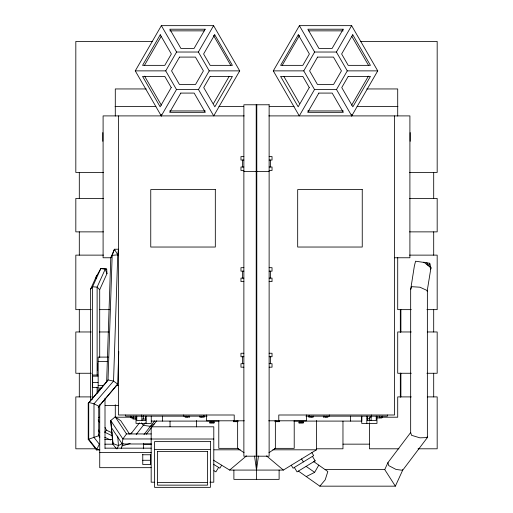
<?xml version="1.0" encoding="UTF-8"?>
<svg xmlns="http://www.w3.org/2000/svg" width="513" height="513" viewBox="0 0 513 513"><rect width="100%" height="100%" fill="white"/><g stroke="black" fill="none" stroke-linecap="round" stroke-linejoin="round"><path stroke-width="0.77" d="M161.262 114.303L161.262 115.9L176.491 89.518L198.48 89.518L213.709 115.9L239.706 70.871L213.594 25.65L161.262 25.65M96.521 449.959L88.223 439.352L88.223 403.391L106.646 381.941L110.782 257.763L114.437 249.228L118.471 249.228L117.746 254.833L113.546 381.056L93.994 403.814L93.994 437.365L99.33 444.187L96.521 449.959L99.605 449.959M118.772 351.469L117.682 384.128L98.233 407.142L117.682 384.128L113.546 381.056L108.025 379.96L88.223 403.391M96.021 278.386L96.149 276.828L100.811 268.581L106.685 269.062L106.961 273.641L99.702 289.698L99.702 357.638M151.175 443.989L122.229 443.989L122.876 438.961L126.487 433.934L151.175 433.934M258.449 456.051L256.5 470.075L254.551 456.051M410.663 289.556L411.554 286.684L419.91 287.203L427.367 290.595L427.367 437.576L419.91 437.833L411.554 435.319L410.663 432.542L410.663 289.556L414.344 266.132L415.562 261.213L429.721 263.252L430.933 267.908L427.143 291.313M430.631 269.139L430.933 267.908L426.784 262.675L427.393 265.009M116.554 448.862L112.828 444.187L110.731 420.538L115.233 416.857L120.805 420.801L129.462 433.934M117.259 448.804L118.458 445.566L117.695 436.063M121.145 448.471L123.069 443.258M90.634 400.005L90.634 289.031L96.803 275.378M427.143 436.884L427.367 437.576L402.628 470.306L395.363 486.164L384.744 469.613L387.963 462.579L410.663 432.542M306.242 476.583L314.636 472.358L318.765 465.144M135.265 70.871L161.377 25.65L176.607 52.031L165.725 70.871L135.265 70.871L161.377 116.098M144.384 65.491L161.274 36.237M239.706 70.871L209.24 70.871L198.364 52.031L213.594 25.65M198.48 89.518L209.24 70.871M213.549 103.434L229.17 76.373M351.738 114.303L351.738 115.9L336.509 89.518L314.52 89.518L299.291 115.9L273.294 70.871L299.406 25.65L351.738 25.65M282.208 65.375L299.496 35.435M273.294 70.871L303.76 70.871L314.636 52.031L299.406 25.65M377.735 70.871L347.275 70.871L336.393 52.031L351.623 25.65L377.735 70.871L351.623 116.098M336.509 89.518L347.275 70.871M351.623 105.216L368.411 76.148M218.621 467.42L215.896 471.877L213.959 470.69M221.687 465.214L219.865 468.183L213.44 464.252M106.646 381.941L108.025 379.96L112.174 255.371L114.437 249.228L117.746 254.833L118.471 255.147M130.841 433.953L139.446 422.898M136.176 434.517L145.288 422.808M144.006 434.53L154.625 420.878M146.276 434.261L156.734 420.814M298.412 471.075L319.862 486.164L325.204 479.796L327.826 471.518L313.809 461.655M90.634 289.031L92.584 286.78L100.811 268.581L106.685 269.062M105.05 431.657L106.467 430.189L112.11 432.889M213.408 460.155L229.638 470.075L246.471 455.89M268.953 452.716L275.359 448.362L275.359 421.59M154.464 423.732L150.373 426.335L143.345 425.303L141.383 422.879M313.558 461.815L315.155 460.834L312.43 456.378M229.638 470.075L283.362 470.075L316.495 449.811L316.495 420.538M315.155 460.834L297.072 471.896L294.347 467.439M122.408 443.585L118.458 445.566L113.046 443.61L112.244 439.346M88.223 439.352L98.746 435.729L98.746 406.181L93.994 403.814L88.73 402.423L88.73 439.179L96.765 449.452L99.791 449.452M128.898 433.902L131.905 433.004M121.991 445.932L130.174 443.495M98.413 417.531L99.702 417.21M117.746 254.833L112.174 255.371L110.782 257.763L103.094 257.763L103.094 115.9L244.201 115.9M169.809 30.857L204.379 30.857M308.621 30.857L343.191 30.857M152.547 41.431L75.821 41.431L75.821 172.458L103.453 172.458M360.453 41.431L437.179 41.431L437.179 172.458L409.547 172.458M176.607 52.031L198.364 52.031M314.636 52.031L336.393 52.031M146.25 88.948L115.29 88.948L115.29 116.06M366.75 88.948L397.71 88.948L397.71 116.06M115.066 106.614L155.901 106.614M218.942 106.614L243.758 106.614M269.242 106.614L294.058 106.614M357.099 106.614L397.934 106.614M169.694 110.93L205.277 110.93M307.723 110.93L343.306 110.93M268.799 115.9L409.906 115.9L409.906 257.763L394.529 257.763M243.874 156.561L240.969 156.561L240.969 160.043L243.874 160.043M269.126 156.561L272.031 156.561L272.031 160.043L269.126 160.043M243.874 167.007L240.969 167.007L240.969 170.489L243.874 170.489M269.126 167.007L272.031 167.007L272.031 170.489L269.126 170.489M243.874 171.611L269.126 171.611M103.453 198.422L75.821 198.422L75.821 231.87L103.453 231.87M409.547 198.422L437.179 198.422L437.179 231.87L409.547 231.87M103.453 255.128L75.821 255.128L75.821 309.64L91.301 309.64M409.547 255.128L437.179 255.128L437.179 309.64L426.919 309.64M243.874 267.671L240.969 267.671L240.969 271.153L243.874 271.153M269.126 267.671L272.031 267.671L272.031 271.153L269.126 271.153M243.874 278.117L240.969 278.117L240.969 281.599L243.874 281.599M269.126 278.117L272.031 278.117L272.031 281.599L269.126 281.599M99.304 309.64L109.769 309.64M411.298 309.64L397.71 309.64L397.71 257.5M91.301 331.969L75.821 331.969L75.821 373.265L91.301 373.265M99.298 331.969L108.897 331.969M411.304 331.969L397.71 331.969L397.71 373.265L411.298 373.265M427.297 331.969L437.179 331.969L437.179 373.265L426.919 373.265M243.874 353.252L240.969 353.252L240.969 356.734L243.874 356.734M269.126 353.252L272.031 353.252L272.031 356.734L269.126 356.734M108.314 357.099L98.163 357.099L98.163 392.368M98.163 361.396L107.538 361.396M243.874 363.698L240.969 363.698L240.969 367.18L243.874 367.18M269.126 363.698L272.031 363.698L272.031 367.18L269.126 367.18M98.002 375.041L92.648 375.041L92.648 387.546L98.002 387.546M92.648 376.151L98.002 376.151M92.648 382.403L98.002 382.403M98.163 385.59L103.632 385.59M116.124 385.59L118.471 385.59M101.991 387.918L99.734 387.918L99.734 390.97M91.301 396.902L75.821 396.902L75.821 448.798L96.54 448.798M411.304 396.902L397.71 396.902L397.71 417.21L382.23 417.21M427.297 396.902L437.179 396.902L437.179 448.798L418.05 448.798M105.191 405.488L118.471 405.488M207.06 416.158L125.563 416.158L125.563 414.998M305.94 416.158L387.437 416.158L387.437 414.998M130.77 417.21L115.29 417.21L115.29 404.712M371.04 417.21L369.437 417.21L369.437 421.16M136.567 417.903L131.052 417.903L131.052 417.031M376.433 417.903L381.948 417.903L381.948 417.031M367.103 418.768L369.437 418.768M136.009 419.063L132.995 419.063L132.995 417.71M142.037 419.063L146.038 419.063M145.872 420.513L136.772 420.513L136.772 416.158M367.128 420.513L376.228 420.513L376.228 416.158M244.284 420.801L206.617 420.801L206.617 414.998M268.716 420.801L306.383 420.801L306.383 414.998M151.252 421.09L219.025 421.09M293.975 421.09L361.748 421.09L361.748 416.158L361.723 423.411L376.978 423.411L376.978 416.158M211.606 422.545L213.703 422.545L213.703 422.975M301.394 422.545L299.297 422.545L299.297 422.975M151.175 438.961L122.876 438.961L110.731 420.538L113.046 443.61L112.828 444.187L104.876 444.187M151.175 439.013L213.793 439.013M104.838 439.442L112.212 439.442M143.563 444.155L151.348 444.155M342.966 444.155L369.437 444.155M105.005 448.17L151.175 448.17M238.474 448.362L218.788 448.362L218.788 420.801M274.526 448.362L294.212 448.362L294.212 420.801M316.495 448.798L342.966 448.798L342.966 421.154M398.928 448.798L369.437 448.798L369.437 422.738M154.567 449.388L210.401 449.388M213.979 449.811L240.187 449.811M272.813 449.811L316.495 449.811M157.433 451.594L207.541 451.594M99.734 452.428L151.175 452.428M142.761 454.762L150.591 454.762M142.761 460.276L150.591 460.276M151.175 467.67L99.734 467.67L99.734 404.642M325.12 469.613L384.744 469.613M154.349 482.201L151.175 482.201L151.175 426.803L213.793 426.803L213.793 482.201L209.83 482.201M157.433 482.553L207.541 482.553M319.862 486.164L395.363 486.164M104.575 432.145L112.116 435.755M104.793 437.281L110.462 439.987M244.047 452.716L237.641 448.362L237.641 421.59M306.114 466.368L314.636 472.358M423.853 262.105L430.933 267.908M266.529 455.89L283.362 470.075M99.702 289.698L97.117 287.113L92.584 286.78L92.584 399.217M98.746 435.729L99.708 436.967M115.233 416.857L126.487 433.934M111.802 428.163L122.229 443.989M311.859 452.646L313.674 455.621L293.103 468.202L291.281 465.233M301.573 458.943L303.388 461.912M351.726 36.237L368.616 65.491M303.76 70.871L314.52 89.518M283.83 76.373L299.451 103.434M213.504 35.435L230.792 65.375M165.725 70.871L176.491 89.518M144.589 76.148L161.377 105.216M105.043 427.457L106.467 430.189M98.182 419.884L99.605 422.609M98.361 430.041L99.804 432.812M98.349 434.242L99.823 437.063M106.961 273.641L105.236 269.165L97.117 287.113L97.117 375.17M402.449 469.549L402.628 470.306L396.017 469.44L388.681 465.58L387.963 462.579M433.697 172.458L433.697 198.422M433.697 231.87L433.697 255.128M433.697 309.64L433.697 331.969M433.697 373.265L433.697 396.902M429.721 263.252L429.721 264.849M410.195 132.585L410.195 141.293M400.897 309.64L400.897 331.969M400.897 373.265L400.897 396.902M400.332 309.794L400.332 332.321M400.332 373.086L400.332 397.152M394.529 115.9L394.529 414.998L278.783 414.998L278.783 420.801M382.557 416.158L382.557 417.031L380.922 417.031L380.922 417.903M379.293 416.158L379.293 417.903M371.386 414.998L371.386 416.158M371.111 416.158L371.111 420.513M367.462 416.158L367.462 420.513M366.833 416.158L366.833 423.411M350.591 416.158L350.591 421.09M329.314 414.998L329.314 416.158M327.987 416.158L327.987 417.031L323.376 417.031L323.376 416.158M327.531 416.594L327.531 417.031M326.589 416.158L326.589 417.031M325.928 416.594L325.928 417.031M325.434 417.031L325.434 416.594L323.831 416.594L323.831 417.031M324.28 416.158L324.28 416.594M313.302 416.158L313.302 417.031L308.698 417.031L308.698 416.158M312.847 416.594L312.847 417.031M311.904 416.158L311.904 417.031M311.244 417.031L311.244 416.594L309.147 416.594L309.147 417.031M310.756 416.594L310.756 417.031M309.602 416.158L309.602 416.594M309.108 415.581L309.108 416.158M302.548 422.109L302.548 422.545M302.054 422.109L302.054 422.975M300.907 422.545L300.907 422.975M299.752 422.109L299.752 422.545M279.623 420.801L279.623 421.673L275.019 421.673L275.019 420.801M279.168 421.237L279.168 421.673M279.11 470.075L279.11 479.36L233.89 479.36L233.89 470.075M278.226 420.801L278.226 421.673M277.565 421.673L277.565 421.237L275.468 421.237L275.468 421.673M277.078 421.237L277.078 421.673M275.923 420.801L275.923 421.237M270.575 160.043L270.575 167.007M270.575 271.153L270.575 278.117M270.575 356.734L270.575 363.698M256.789 104.774L256.789 456.192M256.5 456.051L256.5 479.36M256.211 104.774L256.211 456.192M242.425 160.043L242.425 167.007M242.425 271.153L242.425 278.117M242.425 356.734L242.425 363.698M237.981 420.801L237.981 421.673L233.377 421.673L233.377 420.801M237.532 421.673L237.532 421.237L235.435 421.237L235.435 421.673M237.077 420.801L237.077 421.237M235.922 421.237L235.922 421.673M234.774 420.801L234.774 421.673M234.217 420.801L234.217 414.998L118.471 414.998L118.471 115.9M233.832 421.237L233.832 421.673M213.248 422.109L213.248 422.545M212.093 422.545L212.093 422.975M210.946 422.109L210.946 422.975M210.452 422.109L210.452 422.545M207.541 451.402L207.541 485.144L157.433 485.144L157.433 451.402M204.302 416.158L204.302 417.031L199.698 417.031L199.698 416.158M203.892 415.581L203.892 416.158M203.853 417.031L203.853 416.594L201.756 416.594L201.756 417.031M203.398 416.158L203.398 416.594M202.244 416.594L202.244 417.031M201.096 416.158L201.096 417.031M200.153 416.594L200.153 417.031M196.505 420.538L196.505 426.867M189.624 416.158L189.624 417.031L185.013 417.031L185.013 416.158M189.169 417.031L189.169 416.594L187.566 416.594L187.566 417.031M188.72 416.158L188.72 416.594M187.072 416.594L187.072 417.031M186.411 416.158L186.411 417.031M185.469 416.594L185.469 417.031M183.686 414.998L183.686 416.158M170.034 421.154L170.034 426.701M162.409 416.158L162.409 421.09M151.252 416.158L151.277 423.411L136.022 423.411L136.022 416.158M150.591 454.268L150.591 464.534L142.761 464.534L142.761 454.268M146.167 416.158L146.167 423.411M145.538 416.158L145.538 420.513M143.544 415.677L143.544 419.063M143.563 443.27L143.563 448.798M141.889 416.158L141.889 420.513M141.614 414.998L141.614 416.158M133.707 416.158L133.707 417.903M132.078 417.903L132.078 417.031L130.443 417.031L130.443 416.158M105.005 398.223L105.005 448.349M102.805 132.585L102.805 141.293M97.585 363.153L97.585 370.187M97.117 387.18L97.117 393.58M79.303 172.458L79.303 198.422M79.303 231.87L79.303 255.128M79.303 309.64L79.303 331.969M79.303 373.265L79.303 396.902M160.248 34.737L142.569 65.356L164.795 65.356L171.361 53.98L160.248 34.737M179.531 57.09L171.573 70.871L179.415 84.459L195.556 84.459L203.398 70.871L195.44 57.09L179.531 57.09M171.246 87.569L160.133 106.813L142.569 76.392L164.795 76.392L171.246 87.569M205.162 29.215L194.049 48.466L180.922 48.466L169.809 29.215L205.162 29.215M180.807 93.084L169.694 112.334L205.277 112.334L194.164 93.084L180.807 93.084M214.723 34.737L203.61 53.98L210.176 65.356L232.402 65.356L214.723 34.737M210.176 76.392L203.725 87.569L214.832 106.813L232.402 76.392L210.176 76.392M298.277 34.737L280.598 65.356L302.824 65.356L309.39 53.98L298.277 34.737M317.56 57.09L309.602 70.871L317.444 84.459L333.585 84.459L341.427 70.871L333.469 57.09L317.56 57.09M309.275 87.569L298.168 106.813L280.598 76.392L302.824 76.392L309.275 87.569M343.191 29.215L332.078 48.466L318.951 48.466L307.838 29.215L343.191 29.215M318.836 93.084L307.723 112.334L343.306 112.334L332.193 93.084L318.836 93.084M352.752 34.737L341.639 53.98L348.205 65.356L370.431 65.356L352.752 34.737M348.205 76.392L341.754 87.569L352.867 106.813L370.431 76.392L348.205 76.392M269.126 104.774L243.874 104.774L243.874 456.192L269.126 456.192L269.126 104.774M215.319 189.598L150.751 189.598L150.751 247.035L215.319 247.035L215.319 189.598M362.249 189.598L297.681 189.598L297.681 247.035L362.249 247.035L362.249 189.598M214.152 422.109L209.548 422.109L209.548 422.975L214.152 422.975L214.152 422.109M303.452 422.109L298.848 422.109L298.848 422.975L303.452 422.975L303.452 422.109M210.401 441.622L154.567 441.622L154.567 487.35L210.401 487.35L210.401 441.622"/></g></svg>
